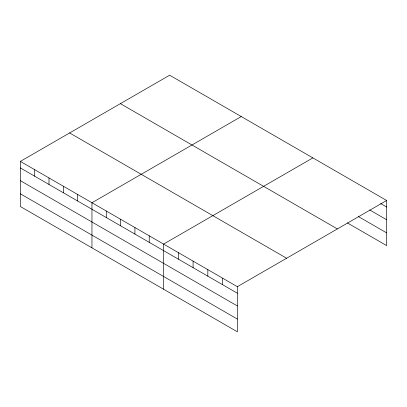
<?xml version="1.0" encoding="UTF-8"?>
<svg xmlns="http://www.w3.org/2000/svg" width="407" height="407" viewBox="0 0 407 407"><rect width="100%" height="100%" fill="white"/><g stroke="black" fill="none" stroke-linecap="round" stroke-linejoin="round"><path stroke-width="0.61" d="M237.347 305.942L237.347 286.686L20.35 161.401L20.35 206.512L237.347 331.797L237.347 305.942L20.35 180.662M347.303 222.878L386.65 245.599L386.65 200.488L169.653 75.203L20.35 161.401M241.259 116.55L91.962 202.747L91.962 247.858M312.871 157.891L163.568 244.088L163.568 289.199M237.347 286.686L386.65 200.488M380.637 203.541L386.65 207.01M369.709 209.966L386.65 219.744M358.231 216.458L386.65 232.865M120.38 103.648L337.383 228.932M69.617 132.957L286.62 258.242M20.35 167.928L237.347 293.213M20.35 193.783L237.347 319.063M222.593 278.164L222.593 284.691M207.835 269.648L207.835 276.175M193.081 261.126L193.081 267.653M178.322 252.61L178.322 259.137M149.247 235.821L149.247 242.348M134.926 227.554L134.926 234.076M120.604 219.281L120.604 225.809M106.283 211.014L106.283 217.542M77.635 194.48L77.635 201.002M63.314 186.208L63.314 192.735M48.993 177.94L48.993 184.468M34.671 169.673L34.671 176.195"/></g></svg>
